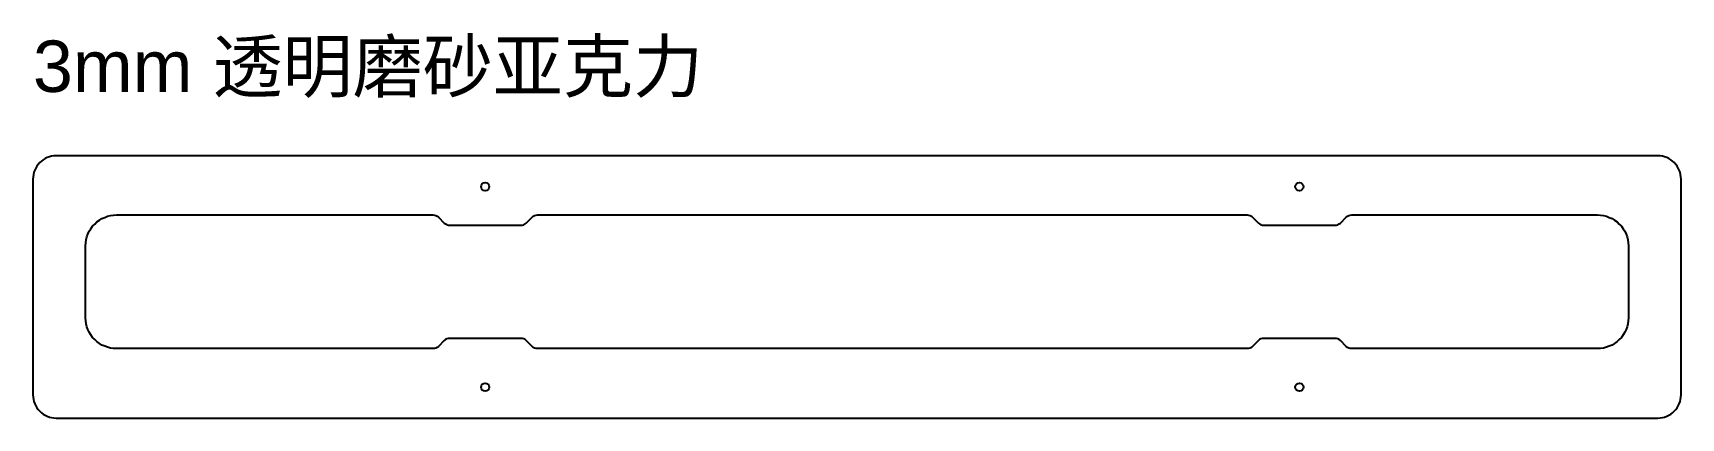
# Model space of a CAD drawing. Header units: millimetres. Extents: x 0 to 655, y 0 to 148.
# Drawn here: x 0 to 320.7, y 0 to 74.9 of the extents above; entities that cross this region are included whole.
import ezdxf

# ---------------------------------------------------------------- set-up
doc = ezdxf.new("R2010")
doc.units = ezdxf.units.MM
doc.styles.get("Standard").update_dxf_attribs({"font": 'arial.ttf'})

msp = doc.modelspace()

# ---------------------------------------------------------------- linework, layer by layer
for points in [[(4.5, 0), (316.15, 0, 0.414214), (320.65, 4.5), (320.65, 46.5, 0.414214), (316.15, 51), (4.5, 51, 0.414214), (0, 46.5), (0, 4.5, 0.414214)], [(238.41, 15.06), (237.29, 13.94, -0.198912), (236.23, 13.5), (98.17, 13.5, -0.198912), (97.11, 13.94), (95.99, 15.06, 0.198912), (94.93, 15.5), (81.07, 15.5, 0.198912), (80.01, 15.06), (78.89, 13.94, -0.198912), (77.83, 13.5), (16.25, 13.5, -0.414214), (10.25, 19.5), (10.25, 33.5, -0.414214), (16.25, 39.5), (77.83, 39.5, -0.198912), (78.89, 39.06), (80.01, 37.94, 0.198912), (81.07, 37.5), (94.93, 37.5, 0.198912), (95.99, 37.94), (97.11, 39.06, -0.198912), (98.17, 39.5), (236.23, 39.5, -0.198912), (237.29, 39.06), (238.41, 37.94, 0.198912), (239.47, 37.5), (253.33, 37.5, 0.198912), (254.39, 37.94), (255.51, 39.06, -0.198912), (256.57, 39.5), (304.4, 39.5, -0.414214), (310.4, 33.5), (310.4, 19.5, -0.414214), (304.4, 13.5), (256.57, 13.5, -0.198912), (255.51, 13.94), (254.39, 15.06, 0.198912), (253.33, 15.5), (239.47, 15.5, 0.198912)]]:
    msp.add_lwpolyline(points, format="xyb", close=True)
for centre in [(87.98, 45), (246.4, 45), (87.98, 6), (246.4, 6)]:
    msp.add_circle(centre, 0.8)

# ---------------------------------------------------------------- texts
at = {"insert": (0, 73.44), "char_height": 10, "attachment_point": 1}
msp.add_mtext_dynamic_manual_height_columns('3mm {\\fSimSun|b0|i0|c134|p2;透明磨砂亚克力}', width=198.0663, gutter_width=12.5, heights=[0], dxfattribs=at)

doc.saveas('drawing.dxf')
